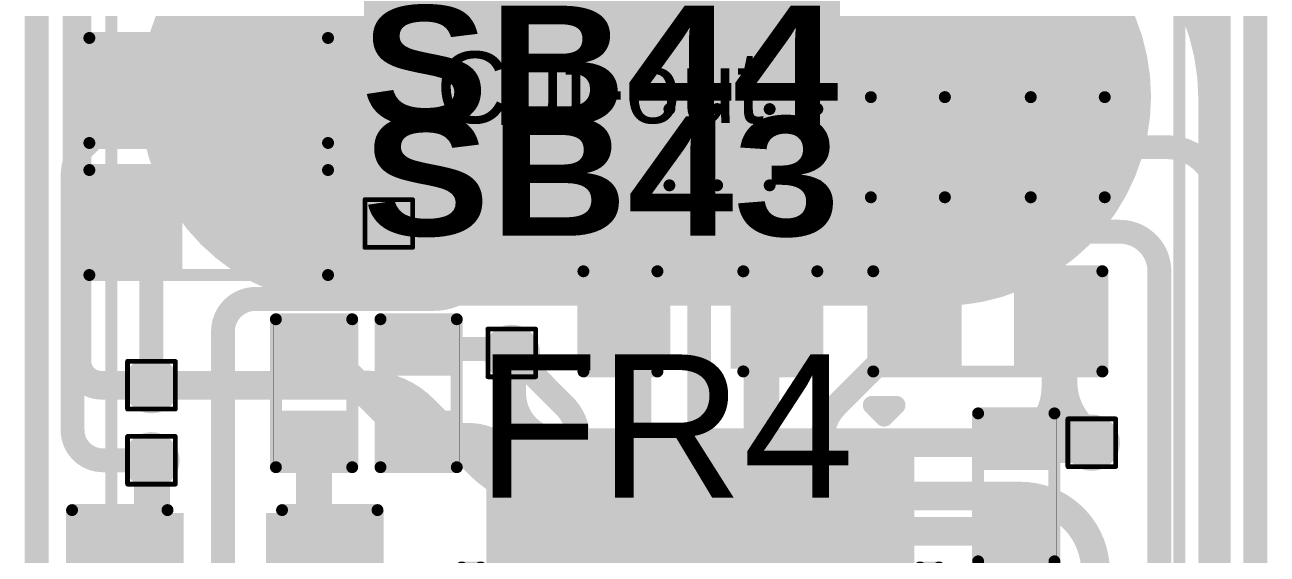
# Model space of a CAD drawing. Header units: inches. Extents: x 3 to 457, y -41 to 239.
# Drawn here: x 153.26 to 166.48, y 8.4 to 14.03 of the extents above; entities that cross this region are included whole.
import ezdxf

# ---------------------------------------------------------------- set-up
doc = ezdxf.new("R2010")
doc.units = ezdxf.units.IN
for name, color, linetype in [('Board Outline', 216, 'Continuous'), ('Bottom Layer', 5, 'Continuous'), ('Bottom Overlay', 54, 'Continuous'), ('Bottom Paste', 16, 'Continuous'), ('Bottom Solder', 6, 'Continuous'), ('Drill Drawing', 1, 'Continuous'), ('Fabrication', 76, 'Continuous'), ('Top Layer', 1, 'Continuous'), ('Top Overlay', 2, 'Continuous'), ('Top Paste', 8, 'Continuous'), ('Top Solder', 216, 'Continuous'), ('Via Holes', 16, 'Continuous')]:
    doc.layers.add(name, color=color, linetype=linetype)
doc.styles.add('Arial', font='', dxfattribs={"height": 0.2})
doc.styles.add('Arial Black_Bold', font='', dxfattribs={"height": 0.2})
doc.styles.get('Arial').set_extended_font_data('Arial')
doc.styles.get('Arial Black_Bold').set_extended_font_data('Arial Black', bold=True)

# ---------------------------------------------------------------- blocks, each defined once
blk = doc.blocks.new('TSSOP_14_79')
at = {"layer": 'Top Layer'}
for points in [[(-3.65, 2.175), (-2.15, 2.175), (-2.15, 1.725), (-3.65, 1.725)], [(2.15, 2.175), (3.65, 2.175), (3.65, 1.725), (2.15, 1.725)], [(-3.65, 1.525), (-2.15, 1.525), (-2.15, 1.075), (-3.65, 1.075)], [(2.15, 1.525), (3.65, 1.525), (3.65, 1.075), (2.15, 1.075)], [(-3.65, 0.875), (-2.15, 0.875), (-2.15, 0.425), (-3.65, 0.425)], [(2.15, 0.875), (3.65, 0.875), (3.65, 0.425), (2.15, 0.425)], [(-3.65, 0.225), (-2.15, 0.225), (-2.15, -0.225), (-3.65, -0.225)], [(2.15, 0.225), (3.65, 0.225), (3.65, -0.225), (2.15, -0.225)], [(-3.65, -0.425), (-2.15, -0.425), (-2.15, -0.875), (-3.65, -0.875)], [(2.15, -0.425), (3.65, -0.425), (3.65, -0.875), (2.15, -0.875)], [(-3.65, -1.075), (-2.15, -1.075), (-2.15, -1.525), (-3.65, -1.525)], [(2.15, -1.075), (3.65, -1.075), (3.65, -1.525), (2.15, -1.525)], [(-3.65, -1.725), (-2.15, -1.725), (-2.15, -2.175), (-3.65, -2.175)], [(2.15, -1.725), (3.65, -1.725), (3.65, -2.175), (2.15, -2.175)]]:
    blk.add_hatch(color=1, dxfattribs=at).paths.add_polyline_path(points)
at = {"layer": 'Top Overlay'}
blk.add_hatch(color=2, dxfattribs=at).paths.add_polyline_path([(-2.005, 1.727), (-1.726, 1.727), (-1.726, 2.184), (-2.005, 2.184)])
at = {"layer": 'Top Paste'}
for points in [[(-3.65, 2.175), (-2.15, 2.175), (-2.15, 1.725), (-3.65, 1.725)], [(2.15, 2.175), (3.65, 2.175), (3.65, 1.725), (2.15, 1.725)], [(-3.65, 1.525), (-2.15, 1.525), (-2.15, 1.075), (-3.65, 1.075)], [(2.15, 1.525), (3.65, 1.525), (3.65, 1.075), (2.15, 1.075)], [(-3.65, 0.875), (-2.15, 0.875), (-2.15, 0.425), (-3.65, 0.425)], [(2.15, 0.875), (3.65, 0.875), (3.65, 0.425), (2.15, 0.425)], [(-3.65, 0.225), (-2.15, 0.225), (-2.15, -0.225), (-3.65, -0.225)], [(2.15, 0.225), (3.65, 0.225), (3.65, -0.225), (2.15, -0.225)], [(-3.65, -0.425), (-2.15, -0.425), (-2.15, -0.875), (-3.65, -0.875)], [(2.15, -0.425), (3.65, -0.425), (3.65, -0.875), (2.15, -0.875)], [(-3.65, -1.075), (-2.15, -1.075), (-2.15, -1.525), (-3.65, -1.525)], [(2.15, -1.075), (3.65, -1.075), (3.65, -1.525), (2.15, -1.525)], [(-3.65, -1.725), (-2.15, -1.725), (-2.15, -2.175), (-3.65, -2.175)], [(2.15, -1.725), (3.65, -1.725), (3.65, -2.175), (2.15, -2.175)]]:
    blk.add_hatch(color=8, dxfattribs=at).paths.add_polyline_path(points)
at = {"layer": 'Top Solder'}
for points in [[(-3.752, 2.277), (-2.048, 2.277), (-2.048, 1.623), (-3.752, 1.623)], [(2.048, 2.277), (3.752, 2.277), (3.752, 1.623), (2.048, 1.623)], [(-3.752, 1.627), (-2.048, 1.627), (-2.048, 0.973), (-3.752, 0.973)], [(2.048, 1.627), (3.752, 1.627), (3.752, 0.973), (2.048, 0.973)], [(-3.752, 0.977), (-2.048, 0.977), (-2.048, 0.323), (-3.752, 0.323)], [(2.048, 0.977), (3.752, 0.977), (3.752, 0.323), (2.048, 0.323)], [(-3.752, 0.327), (-2.048, 0.327), (-2.048, -0.327), (-3.752, -0.327)], [(2.048, 0.327), (3.752, 0.327), (3.752, -0.327), (2.048, -0.327)], [(-3.752, -0.323), (-2.048, -0.323), (-2.048, -0.977), (-3.752, -0.977)], [(2.048, -0.323), (3.752, -0.323), (3.752, -0.977), (2.048, -0.977)], [(-3.752, -0.973), (-2.048, -0.973), (-2.048, -1.627), (-3.752, -1.627)], [(2.048, -0.973), (3.752, -0.973), (3.752, -1.627), (2.048, -1.627)], [(-3.752, -1.623), (-2.048, -1.623), (-2.048, -2.277), (-3.752, -2.277)], [(2.048, -1.623), (3.752, -1.623), (3.752, -2.277), (2.048, -2.277)]]:
    blk.add_hatch(color=216, dxfattribs=at).paths.add_polyline_path(points)
at = {"layer": 'Top Overlay'}
for points, const_width in [([(-2.284, 2.337), (-2.284, 2.54)], 0.127), ([(2.288, 2.54), (-2.284, 2.54)], 0.127), ([(2.288, 2.337), (2.288, 2.54)], 0.127), ([(-4.011, 1.829), (-4.011, 2.083)], 0.2), ([(-3.884, 1.956), (-4.011, 2.083)], 0.2), ([(-4.011, 1.829), (-3.884, 1.956)], 0.2), ([(-2.284, -2.54), (-2.284, -2.337)], 0.127), ([(2.288, -2.54), (2.288, -2.337)], 0.127), ([(2.288, -2.54), (-2.284, -2.54)], 0.127)]:
    blk.add_lwpolyline(points, dxfattribs=dict(at, const_width=const_width))
for points, const_width in [([(-2.316, 2.54, 1), (-2.252, 2.54, 1)], 0.0635), ([(-2.316, 2.54, 1), (-2.252, 2.54, 1)], 0.0635), ([(2.256, 2.54, 1), (2.32, 2.54, 1)], 0.0635), ([(2.256, 2.54, 1), (2.32, 2.54, 1)], 0.0635), ([(-2.316, 2.337, 1), (-2.252, 2.337, 1)], 0.0635), ([(2.256, 2.337, 1), (2.32, 2.337, 1)], 0.0635), ([(-4.061, 2.083, 1), (-3.961, 2.083, 1)], 0.1), ([(-4.061, 2.083, 1), (-3.961, 2.083, 1)], 0.1), ([(-3.934, 1.956, 1), (-3.834, 1.956, 1)], 0.1), ([(-3.934, 1.956, 1), (-3.834, 1.956, 1)], 0.1), ([(-4.061, 1.829, 1), (-3.961, 1.829, 1)], 0.1), ([(-4.061, 1.829, 1), (-3.961, 1.829, 1)], 0.1), ([(-2.316, -2.337, 1), (-2.252, -2.337, 1)], 0.0635), ([(2.256, -2.337, 1), (2.32, -2.337, 1)], 0.0635), ([(-2.316, -2.54, 1), (-2.252, -2.54, 1)], 0.0635), ([(-2.316, -2.54, 1), (-2.252, -2.54, 1)], 0.0635), ([(2.256, -2.54, 1), (2.32, -2.54, 1)], 0.0635), ([(2.256, -2.54, 1), (2.32, -2.54, 1)], 0.0635)]:
    blk.add_lwpolyline(points, format="xyb", close=True, dxfattribs=dict(at, const_width=const_width))
blk = doc.blocks.new('R___0402_86')
at = {"layer": 'Top Layer'}
for points in [[(-0.699, -0.318), (-0.699, 0.317), (-0.241, 0.317), (-0.241, -0.318)], [(0.241, -0.318), (0.241, 0.317), (0.699, 0.317), (0.699, -0.318)]]:
    blk.add_hatch(color=1, dxfattribs=at).paths.add_polyline_path(points)
at = {"layer": 'Top Paste'}
for points in [[(-0.699, -0.318), (-0.699, 0.317), (-0.241, 0.317), (-0.241, -0.318)], [(0.241, -0.318), (0.241, 0.317), (0.699, 0.317), (0.699, -0.318)]]:
    blk.add_hatch(color=8, dxfattribs=at).paths.add_polyline_path(points)
at = {"layer": 'Top Solder'}
for points in [[(-0.754, -0.373), (-0.754, 0.373), (-0.186, 0.373), (-0.186, -0.373)], [(0.186, -0.373), (0.186, 0.373), (0.754, 0.373), (0.754, -0.373)]]:
    blk.add_hatch(color=216, dxfattribs=at).paths.add_polyline_path(points)
at = {"layer": 'Top Overlay'}
for points, const_width in [([(-0.787, -0.406), (-0.787, 0.406)], 0.127), ([(0.787, 0.406), (-0.787, 0.406)], 0.127), ([(0.787, -0.406), (0.787, 0.406)], 0.127), ([(0.787, -0.406), (-0.787, -0.406)], 0.127), ([(0.813, -0.432), (-0.813, -0.432)], 0.00323)]:
    blk.add_lwpolyline(points, dxfattribs=dict(at, const_width=const_width))
for points, const_width in [([(-0.819, 0.406, 1), (-0.756, 0.406, 1)], 0.0635), ([(-0.819, 0.406, 1), (-0.756, 0.406, 1)], 0.0635), ([(0.756, 0.406, 1), (0.819, 0.406, 1)], 0.0635), ([(0.756, 0.406, 1), (0.819, 0.406, 1)], 0.0635), ([(-0.819, -0.406, 1), (-0.756, -0.406, 1)], 0.0635), ([(-0.819, -0.406, 1), (-0.756, -0.406, 1)], 0.0635), ([(0.756, -0.406, 1), (0.819, -0.406, 1)], 0.0635), ([(0.756, -0.406, 1), (0.819, -0.406, 1)], 0.0635), ([(-0.814, -0.432, 1), (-0.812, -0.432, 1)], 0.00161), ([(0.812, -0.432, 1), (0.814, -0.432, 1)], 0.00161)]:
    blk.add_lwpolyline(points, format="xyb", close=True, dxfattribs=dict(at, const_width=const_width))
blk = doc.blocks.new('R___0402_89')
at = {"layer": 'Top Layer'}
for points in [[(-0.699, -0.318), (-0.699, 0.318), (-0.241, 0.318), (-0.241, -0.318)], [(0.241, -0.318), (0.241, 0.318), (0.699, 0.318), (0.699, -0.318)]]:
    blk.add_hatch(color=1, dxfattribs=at).paths.add_polyline_path(points)
at = {"layer": 'Top Paste'}
for points in [[(-0.699, -0.318), (-0.699, 0.318), (-0.241, 0.318), (-0.241, -0.318)], [(0.241, -0.318), (0.241, 0.318), (0.699, 0.318), (0.699, -0.318)]]:
    blk.add_hatch(color=8, dxfattribs=at).paths.add_polyline_path(points)
at = {"layer": 'Top Solder'}
for points in [[(-0.754, -0.373), (-0.754, 0.373), (-0.186, 0.373), (-0.186, -0.373)], [(0.186, -0.373), (0.186, 0.373), (0.754, 0.373), (0.754, -0.373)]]:
    blk.add_hatch(color=216, dxfattribs=at).paths.add_polyline_path(points)
at = {"layer": 'Top Overlay'}
for points, const_width in [([(-0.787, 0.406), (-0.787, -0.406)], 0.127), ([(-0.787, 0.406), (0.787, 0.406)], 0.127), ([(0.787, 0.406), (0.787, -0.406)], 0.127), ([(-0.787, -0.406), (0.787, -0.406)], 0.127), ([(-0.813, -0.432), (0.813, -0.432)], 0.00323)]:
    blk.add_lwpolyline(points, dxfattribs=dict(at, const_width=const_width))
for points, const_width in [([(-0.819, 0.406, 1), (-0.756, 0.406, 1)], 0.0635), ([(-0.819, 0.406, 1), (-0.756, 0.406, 1)], 0.0635), ([(0.756, 0.406, 1), (0.819, 0.406, 1)], 0.0635), ([(0.756, 0.406, 1), (0.819, 0.406, 1)], 0.0635), ([(-0.819, -0.406, 1), (-0.756, -0.406, 1)], 0.0635), ([(-0.819, -0.406, 1), (-0.756, -0.406, 1)], 0.0635), ([(0.756, -0.406, 1), (0.819, -0.406, 1)], 0.0635), ([(0.756, -0.406, 1), (0.819, -0.406, 1)], 0.0635), ([(-0.814, -0.432, 1), (-0.812, -0.432, 1)], 0.00161), ([(0.812, -0.432, 1), (0.814, -0.432, 1)], 0.00161)]:
    blk.add_lwpolyline(points, format="xyb", close=True, dxfattribs=dict(at, const_width=const_width))
blk = doc.blocks.new('R___0402_91')
at = {"layer": 'Top Layer'}
for points in [[(-0.699, -0.318), (-0.699, 0.318), (-0.241, 0.318), (-0.241, -0.318)], [(0.241, -0.318), (0.241, 0.318), (0.699, 0.318), (0.699, -0.318)]]:
    blk.add_hatch(color=1, dxfattribs=at).paths.add_polyline_path(points)
at = {"layer": 'Top Paste'}
for points in [[(-0.699, -0.318), (-0.699, 0.318), (-0.241, 0.318), (-0.241, -0.318)], [(0.241, -0.318), (0.241, 0.318), (0.699, 0.318), (0.699, -0.318)]]:
    blk.add_hatch(color=8, dxfattribs=at).paths.add_polyline_path(points)
at = {"layer": 'Top Solder'}
for points in [[(-0.754, -0.373), (-0.754, 0.373), (-0.186, 0.373), (-0.186, -0.373)], [(0.186, -0.373), (0.186, 0.373), (0.754, 0.373), (0.754, -0.373)]]:
    blk.add_hatch(color=216, dxfattribs=at).paths.add_polyline_path(points)
at = {"layer": 'Top Overlay'}
for points, const_width in [([(-0.787, 0.406), (-0.787, -0.406)], 0.127), ([(-0.787, 0.406), (0.787, 0.406)], 0.127), ([(0.787, 0.406), (0.787, -0.406)], 0.127), ([(-0.787, -0.406), (0.787, -0.406)], 0.127), ([(-0.813, -0.432), (0.813, -0.432)], 0.00323)]:
    blk.add_lwpolyline(points, dxfattribs=dict(at, const_width=const_width))
for points, const_width in [([(-0.819, 0.406, 1), (-0.756, 0.406, 1)], 0.0635), ([(-0.819, 0.406, 1), (-0.756, 0.406, 1)], 0.0635), ([(0.756, 0.406, 1), (0.819, 0.406, 1)], 0.0635), ([(0.756, 0.406, 1), (0.819, 0.406, 1)], 0.0635), ([(-0.819, -0.406, 1), (-0.756, -0.406, 1)], 0.0635), ([(-0.819, -0.406, 1), (-0.756, -0.406, 1)], 0.0635), ([(0.756, -0.406, 1), (0.819, -0.406, 1)], 0.0635), ([(0.756, -0.406, 1), (0.819, -0.406, 1)], 0.0635), ([(-0.814, -0.432, 1), (-0.812, -0.432, 1)], 0.00161), ([(0.812, -0.432, 1), (0.814, -0.432, 1)], 0.00161)]:
    blk.add_lwpolyline(points, format="xyb", close=True, dxfattribs=dict(at, const_width=const_width))
blk = doc.blocks.new('R___0603_95')
at = {"layer": 'Top Layer'}
for points in [[(-0.381, 0.4445), (-0.381, -0.4445), (-1.143, -0.4445), (-1.143, 0.4445)], [(1.143, 0.4445), (1.143, -0.4445), (0.381, -0.4445), (0.381, 0.4445)]]:
    blk.add_hatch(color=1, dxfattribs=at).paths.add_polyline_path(points)
at = {"layer": 'Top Paste'}
for points in [[(-0.381, 0.4445), (-0.381, -0.4445), (-1.143, -0.4445), (-1.143, 0.4445)], [(1.143, 0.4445), (1.143, -0.4445), (0.381, -0.4445), (0.381, 0.4445)]]:
    blk.add_hatch(color=8, dxfattribs=at).paths.add_polyline_path(points)
at = {"layer": 'Top Solder'}
for points in [[(-0.2794, 0.5461), (-0.2794, -0.5461), (-1.2446, -0.5461), (-1.2446, 0.5461)], [(1.2446, 0.5461), (1.2446, -0.5461), (0.2794, -0.5461), (0.2794, 0.5461)]]:
    blk.add_hatch(color=216, dxfattribs=at).paths.add_polyline_path(points)
at = {"layer": 'Top Overlay', "const_width": 0.127}
for points in [[(-1.2192, 0.5334), (1.2192, 0.5334)], [(-1.2192, -0.5334), (-1.2192, 0.5334)], [(1.2192, -0.5334), (1.2192, 0.5334)], [(-1.2192, -0.5334), (1.2192, -0.5334)]]:
    blk.add_lwpolyline(points, dxfattribs=at)
at = {"layer": 'Top Overlay', "const_width": 0.0635}
for points in [[(-1.25095, 0.5334, 1), (-1.18745, 0.5334, 1)], [(-1.25095, 0.5334, 1), (-1.18745, 0.5334, 1)], [(1.18745, 0.5334, 1), (1.25095, 0.5334, 1)], [(1.18745, 0.5334, 1), (1.25095, 0.5334, 1)], [(-1.25095, -0.5334, 1), (-1.18745, -0.5334, 1)], [(-1.25095, -0.5334, 1), (-1.18745, -0.5334, 1)], [(1.18745, -0.5334, 1), (1.25095, -0.5334, 1)], [(1.18745, -0.5334, 1), (1.25095, -0.5334, 1)]]:
    blk.add_lwpolyline(points, format="xyb", close=True, dxfattribs=at)
blk = doc.blocks.new('C___0805_99')
at = {"layer": 'Top Layer'}
for points in [[(-1.524, 0.762), (-0.508, 0.762), (-0.508, -0.762), (-1.524, -0.762)], [(0.508, 0.762), (1.524, 0.762), (1.524, -0.762), (0.508, -0.762)]]:
    blk.add_hatch(color=1, dxfattribs=at).paths.add_polyline_path(points)
at = {"layer": 'Top Paste'}
for points in [[(-1.524, 0.762), (-0.508, 0.762), (-0.508, -0.762), (-1.524, -0.762)], [(0.508, 0.762), (1.524, 0.762), (1.524, -0.762), (0.508, -0.762)]]:
    blk.add_hatch(color=8, dxfattribs=at).paths.add_polyline_path(points)
at = {"layer": 'Top Solder'}
for points in [[(-1.594, 0.832), (-0.438, 0.832), (-0.438, -0.832), (-1.594, -0.832)], [(0.438, 0.832), (1.594, 0.832), (1.594, -0.832), (0.438, -0.832)]]:
    blk.add_hatch(color=216, dxfattribs=at).paths.add_polyline_path(points)
at = {"layer": 'Top Overlay', "const_width": 0.127}
for points in [[(-1.626, 0.864), (-1.626, -0.864)], [(-0.61, 0.864), (-1.626, 0.864)], [(1.626, 0.864), (0.61, 0.864)], [(1.626, 0.864), (1.626, -0.864)], [(-0.61, -0.864), (-1.626, -0.864)], [(1.626, -0.864), (0.61, -0.864)]]:
    blk.add_lwpolyline(points, dxfattribs=at)
at = {"layer": 'Top Overlay', "const_width": 0.0635}
for points in [[(-1.657, 0.864, 1), (-1.594, 0.864, 1)], [(-1.657, 0.864, 1), (-1.594, 0.864, 1)], [(-0.641, 0.864, 1), (-0.578, 0.864, 1)], [(0.578, 0.864, 1), (0.641, 0.864, 1)], [(1.594, 0.864, 1), (1.657, 0.864, 1)], [(1.594, 0.864, 1), (1.657, 0.864, 1)], [(-1.657, -0.864, 1), (-1.594, -0.864, 1)], [(-1.657, -0.864, 1), (-1.594, -0.864, 1)], [(-0.641, -0.864, 1), (-0.578, -0.864, 1)], [(0.578, -0.864, 1), (0.641, -0.864, 1)], [(1.594, -0.864, 1), (1.657, -0.864, 1)], [(1.594, -0.864, 1), (1.657, -0.864, 1)]]:
    blk.add_lwpolyline(points, format="xyb", close=True, dxfattribs=at)
blk = doc.blocks.new('C___0603_103')
at = {"layer": 'Top Layer'}
for points in [[(-0.381, 0.445), (-0.381, -0.445), (-1.143, -0.445), (-1.143, 0.445)], [(1.143, 0.445), (1.143, -0.445), (0.381, -0.445), (0.381, 0.445)]]:
    blk.add_hatch(color=1, dxfattribs=at).paths.add_polyline_path(points)
at = {"layer": 'Top Paste'}
for points in [[(-0.381, 0.445), (-0.381, -0.445), (-1.143, -0.445), (-1.143, 0.445)], [(1.143, 0.445), (1.143, -0.445), (0.381, -0.445), (0.381, 0.445)]]:
    blk.add_hatch(color=8, dxfattribs=at).paths.add_polyline_path(points)
at = {"layer": 'Top Solder'}
for points in [[(-0.321, 0.504), (-0.321, -0.504), (-1.203, -0.504), (-1.203, 0.504)], [(1.203, 0.504), (1.203, -0.504), (0.321, -0.504), (0.321, 0.504)]]:
    blk.add_hatch(color=216, dxfattribs=at).paths.add_polyline_path(points)
at = {"layer": 'Top Overlay', "const_width": 0.127}
for points in [[(-0.457, 0.533), (-1.245, 0.533)], [(-1.245, 0.533), (-1.245, -0.533)], [(1.245, 0.533), (0.457, 0.533)], [(1.245, 0.533), (1.245, -0.533)], [(-0.457, -0.533), (-1.245, -0.533)], [(1.245, -0.533), (0.457, -0.533)]]:
    blk.add_lwpolyline(points, dxfattribs=at)
at = {"layer": 'Top Overlay', "const_width": 0.0635}
for points in [[(-1.276, 0.533, 1), (-1.213, 0.533, 1)], [(-1.276, 0.533, 1), (-1.213, 0.533, 1)], [(-0.489, 0.533, 1), (-0.425, 0.533, 1)], [(0.425, 0.533, 1), (0.489, 0.533, 1)], [(1.213, 0.533, 1), (1.276, 0.533, 1)], [(1.213, 0.533, 1), (1.276, 0.533, 1)], [(-1.276, -0.533, 1), (-1.213, -0.533, 1)], [(-1.276, -0.533, 1), (-1.213, -0.533, 1)], [(-0.489, -0.533, 1), (-0.425, -0.533, 1)], [(0.425, -0.533, 1), (0.489, -0.533, 1)], [(1.213, -0.533, 1), (1.276, -0.533, 1)], [(1.213, -0.533, 1), (1.276, -0.533, 1)]]:
    blk.add_lwpolyline(points, format="xyb", close=True, dxfattribs=at)
blk = doc.blocks.new('C___0603_104')
at = {"layer": 'Top Layer'}
for points in [[(-0.381, 0.445), (-0.381, -0.445), (-1.143, -0.445), (-1.143, 0.445)], [(1.143, 0.445), (1.143, -0.445), (0.381, -0.445), (0.381, 0.445)]]:
    blk.add_hatch(color=1, dxfattribs=at).paths.add_polyline_path(points)
at = {"layer": 'Top Paste'}
for points in [[(-0.381, 0.445), (-0.381, -0.445), (-1.143, -0.445), (-1.143, 0.445)], [(1.143, 0.445), (1.143, -0.445), (0.381, -0.445), (0.381, 0.445)]]:
    blk.add_hatch(color=8, dxfattribs=at).paths.add_polyline_path(points)
at = {"layer": 'Top Solder'}
for points in [[(-0.321, 0.504), (-0.321, -0.504), (-1.203, -0.504), (-1.203, 0.504)], [(1.203, 0.504), (1.203, -0.504), (0.321, -0.504), (0.321, 0.504)]]:
    blk.add_hatch(color=216, dxfattribs=at).paths.add_polyline_path(points)
at = {"layer": 'Top Overlay', "const_width": 0.127}
for points in [[(-0.457, 0.533), (-1.245, 0.533)], [(-1.245, 0.533), (-1.245, -0.533)], [(1.245, 0.533), (0.457, 0.533)], [(1.245, 0.533), (1.245, -0.533)], [(-0.457, -0.533), (-1.245, -0.533)], [(1.245, -0.533), (0.457, -0.533)]]:
    blk.add_lwpolyline(points, dxfattribs=at)
at = {"layer": 'Top Overlay', "const_width": 0.0635}
for points in [[(-1.276, 0.533, 1), (-1.213, 0.533, 1)], [(-1.276, 0.533, 1), (-1.213, 0.533, 1)], [(-0.489, 0.533, 1), (-0.425, 0.533, 1)], [(0.425, 0.533, 1), (0.489, 0.533, 1)], [(1.213, 0.533, 1), (1.276, 0.533, 1)], [(1.213, 0.533, 1), (1.276, 0.533, 1)], [(-1.276, -0.533, 1), (-1.213, -0.533, 1)], [(-1.276, -0.533, 1), (-1.213, -0.533, 1)], [(-0.489, -0.533, 1), (-0.425, -0.533, 1)], [(0.425, -0.533, 1), (0.489, -0.533, 1)], [(1.213, -0.533, 1), (1.276, -0.533, 1)], [(1.213, -0.533, 1), (1.276, -0.533, 1)]]:
    blk.add_lwpolyline(points, format="xyb", close=True, dxfattribs=at)
blk = doc.blocks.new('____0402_105')
at = {"layer": 'Top Layer'}
for points in [[(-0.699, -0.318), (-0.699, 0.318), (-0.241, 0.318), (-0.241, -0.318)], [(0.241, -0.318), (0.241, 0.318), (0.699, 0.318), (0.699, -0.318)]]:
    blk.add_hatch(color=1, dxfattribs=at).paths.add_polyline_path(points)
at = {"layer": 'Top Paste'}
for points in [[(-0.699, -0.318), (-0.699, 0.318), (-0.241, 0.318), (-0.241, -0.318)], [(0.241, -0.318), (0.241, 0.318), (0.699, 0.318), (0.699, -0.318)]]:
    blk.add_hatch(color=8, dxfattribs=at).paths.add_polyline_path(points)
at = {"layer": 'Top Solder'}
for points in [[(-0.758, -0.377), (-0.758, 0.377), (-0.181, 0.377), (-0.181, -0.377)], [(0.181, -0.377), (0.181, 0.377), (0.758, 0.377), (0.758, -0.377)]]:
    blk.add_hatch(color=216, dxfattribs=at).paths.add_polyline_path(points)
at = {"layer": 'Top Overlay', "const_width": 0.127}
for points in [[(-0.279, 0.406), (-0.787, 0.406)], [(-0.787, 0.406), (-0.787, -0.406)], [(0.787, 0.406), (0.279, 0.406)], [(0.787, 0.406), (0.787, -0.406)], [(-0.279, -0.406), (-0.787, -0.406)], [(0.787, -0.406), (0.279, -0.406)]]:
    blk.add_lwpolyline(points, dxfattribs=at)
at = {"layer": 'Top Overlay', "const_width": 0.0635}
for points in [[(-0.819, 0.406, 1), (-0.756, 0.406, 1)], [(-0.819, 0.406, 1), (-0.756, 0.406, 1)], [(-0.311, 0.406, 1), (-0.248, 0.406, 1)], [(0.248, 0.406, 1), (0.311, 0.406, 1)], [(0.756, 0.406, 1), (0.819, 0.406, 1)], [(0.756, 0.406, 1), (0.819, 0.406, 1)], [(-0.819, -0.406, 1), (-0.756, -0.406, 1)], [(-0.819, -0.406, 1), (-0.756, -0.406, 1)], [(-0.311, -0.406, 1), (-0.248, -0.406, 1)], [(0.248, -0.406, 1), (0.311, -0.406, 1)], [(0.756, -0.406, 1), (0.819, -0.406, 1)], [(0.756, -0.406, 1), (0.819, -0.406, 1)]]:
    blk.add_lwpolyline(points, format="xyb", close=True, dxfattribs=at)
blk = doc.blocks.new('S______B______120')
at = {"layer": 'Top Layer'}
for points in [[(-1.143, -0.4445), (-1.143, 0.4445), (-0.381, 0.4445), (-0.381, -0.4445)], [(0.381, -0.4445), (0.381, 0.4445), (1.143, 0.4445), (1.143, -0.4445)]]:
    blk.add_hatch(color=1, dxfattribs=at).paths.add_polyline_path(points)
at = {"layer": 'Top Paste'}
for points in [[(-1.143, -0.4445), (-1.143, 0.4445), (-0.381, 0.4445), (-0.381, -0.4445)], [(0.381, -0.4445), (0.381, 0.4445), (1.143, 0.4445), (1.143, -0.4445)]]:
    blk.add_hatch(color=8, dxfattribs=at).paths.add_polyline_path(points)
at = {"layer": 'Top Solder'}
for points in [[(-1.2446, -0.5461), (-1.2446, 0.5461), (-0.2794, 0.5461), (-0.2794, -0.5461)], [(0.2794, -0.5461), (0.2794, 0.5461), (1.2446, 0.5461), (1.2446, -0.5461)]]:
    blk.add_hatch(color=216, dxfattribs=at).paths.add_polyline_path(points)
at = {"layer": 'Top Overlay', "const_width": 0.127}
for points in [[(-1.27, -0.5588), (-1.27, 0.5588)], [(-1.27, 0.5588), (1.27, 0.5588)], [(1.27, -0.5588), (1.27, 0.5588)], [(-1.27, -0.5588), (1.27, -0.5588)]]:
    blk.add_lwpolyline(points, dxfattribs=at)
at = {"layer": 'Top Overlay', "const_width": 0.0635}
for points in [[(-1.30175, 0.5588, 1), (-1.23825, 0.5588, 1)], [(-1.30175, 0.5588, 1), (-1.23825, 0.5588, 1)], [(1.23825, 0.5588, 1), (1.30175, 0.5588, 1)], [(1.23825, 0.5588, 1), (1.30175, 0.5588, 1)], [(-1.30175, -0.5588, 1), (-1.23825, -0.5588, 1)], [(-1.30175, -0.5588, 1), (-1.23825, -0.5588, 1)], [(1.23825, -0.5588, 1), (1.30175, -0.5588, 1)], [(1.23825, -0.5588, 1), (1.30175, -0.5588, 1)]]:
    blk.add_lwpolyline(points, format="xyb", close=True, dxfattribs=at)
blk = doc.blocks.new('S______B______121')
at = {"layer": 'Top Layer'}
for points in [[(-1.143, -0.4445), (-1.143, 0.4445), (-0.381, 0.4445), (-0.381, -0.4445)], [(0.381, -0.4445), (0.381, 0.4445), (1.143, 0.4445), (1.143, -0.4445)]]:
    blk.add_hatch(color=1, dxfattribs=at).paths.add_polyline_path(points)
at = {"layer": 'Top Paste'}
for points in [[(-1.143, -0.4445), (-1.143, 0.4445), (-0.381, 0.4445), (-0.381, -0.4445)], [(0.381, -0.4445), (0.381, 0.4445), (1.143, 0.4445), (1.143, -0.4445)]]:
    blk.add_hatch(color=8, dxfattribs=at).paths.add_polyline_path(points)
at = {"layer": 'Top Solder'}
for points in [[(-1.2446, -0.5461), (-1.2446, 0.5461), (-0.2794, 0.5461), (-0.2794, -0.5461)], [(0.2794, -0.5461), (0.2794, 0.5461), (1.2446, 0.5461), (1.2446, -0.5461)]]:
    blk.add_hatch(color=216, dxfattribs=at).paths.add_polyline_path(points)
at = {"layer": 'Top Overlay', "const_width": 0.127}
for points in [[(1.27, 0.5588), (-1.27, 0.5588)], [(-1.27, 0.5588), (-1.27, -0.5588)], [(1.27, 0.5588), (1.27, -0.5588)], [(1.27, -0.5588), (-1.27, -0.5588)]]:
    blk.add_lwpolyline(points, dxfattribs=at)
at = {"layer": 'Top Overlay', "const_width": 0.0635}
for points in [[(-1.30175, 0.5588, 1), (-1.23825, 0.5588, 1)], [(-1.30175, 0.5588, 1), (-1.23825, 0.5588, 1)], [(1.23825, 0.5588, 1), (1.30175, 0.5588, 1)], [(1.23825, 0.5588, 1), (1.30175, 0.5588, 1)], [(-1.30175, -0.5588, 1), (-1.23825, -0.5588, 1)], [(-1.30175, -0.5588, 1), (-1.23825, -0.5588, 1)], [(1.23825, -0.5588, 1), (1.30175, -0.5588, 1)], [(1.23825, -0.5588, 1), (1.30175, -0.5588, 1)]]:
    blk.add_lwpolyline(points, format="xyb", close=True, dxfattribs=at)
blk = doc.blocks.new('SEMG_PAD_B_240')
at = {"layer": 'Bottom Layer'}
h = blk.add_hatch(color=5, dxfattribs=at)
edge = h.paths.add_edge_path()
edge.add_arc((-3.15, 0.013), 2.1, 90, 270)
edge.add_line((-3.15, -2.087), (3.15, -2.087))
edge.add_arc((3.15, 0.013), 2.1, 270, 450)
edge.add_line((3.15, 2.113), (-3.15, 2.113))
at = {"layer": 'Bottom Paste'}
h = blk.add_hatch(color=16, dxfattribs=at)
edge = h.paths.add_edge_path()
edge.add_arc((-3.15, 0.013), 2.1, 90, 270)
edge.add_line((-3.15, -2.087), (3.15, -2.087))
edge.add_arc((3.15, 0.013), 2.1, 270, 450)
edge.add_line((3.15, 2.113), (-3.15, 2.113))
at = {"layer": 'Bottom Solder'}
h = blk.add_hatch(color=6, dxfattribs=at)
edge = h.paths.add_edge_path()
edge.add_arc((-3.15, 0.013), 2.202, 90, 270)
edge.add_line((-3.15, -2.189), (3.15, -2.189))
edge.add_arc((3.15, 0.013), 2.202, 270, 450)
edge.add_line((3.15, 2.214), (-3.15, 2.214))
at = {"layer": 'Bottom Overlay', "const_width": 0.127}
for points in [[(-5.683, 10.966), (-5.683, -10.966)], [(5.683, 10.966), (5.683, -10.966)]]:
    blk.add_lwpolyline(points, dxfattribs=at)

msp = doc.modelspace()

# ---------------------------------------------------------------- hatches: boundary and pattern name
at = {"layer": 'Bottom Layer'}
h = msp.add_hatch(color=5, dxfattribs=at)
edge = h.paths.add_edge_path()
edge.add_arc((157.137, 11.918), 0.3, 0, 360)
h = msp.add_hatch(color=5, dxfattribs=at)
edge = h.paths.add_edge_path()
edge.add_arc((158.446, 10.541), 0.3, 0, 360)
h = msp.add_hatch(color=5, dxfattribs=at)
edge = h.paths.add_edge_path()
edge.add_arc((154.611, 10.197), 0.3, 0, 360)
h = msp.add_hatch(color=5, dxfattribs=at)
edge = h.paths.add_edge_path()
edge.add_arc((164.618, 9.585), 0.3, 0, 360)
h = msp.add_hatch(color=5, dxfattribs=at)
edge = h.paths.add_edge_path()
edge.add_arc((154.611, 9.398), 0.3, 0, 360)
at = {"layer": 'Top Layer'}
msp.add_hatch(color=1, dxfattribs=at).paths.add_polyline_path([(161.152, 12.414), (161.793, 12.414), (161.793, 13.049), (161.152, 13.049)])
h = msp.add_hatch(color=1, dxfattribs=at)
edge = h.paths.add_edge_path()
edge.add_arc((157.137, 11.918), 0.3, 0, 360)
h = msp.add_hatch(color=1, dxfattribs=at)
edge = h.paths.add_edge_path()
edge.add_arc((158.446, 10.541), 0.3, 0, 360)
h = msp.add_hatch(color=1, dxfattribs=at)
edge = h.paths.add_edge_path()
edge.add_arc((154.611, 10.197), 0.3, 0, 360)
h = msp.add_hatch(color=1, dxfattribs=at)
edge = h.paths.add_edge_path()
edge.add_arc((164.618, 9.585), 0.3, 0, 360)
h = msp.add_hatch(color=1, dxfattribs=at)
edge = h.paths.add_edge_path()
edge.add_arc((154.611, 9.398), 0.3, 0, 360)
at = {"layer": 'Via Holes'}
h = msp.add_hatch(color=7, dxfattribs=at)
edge = h.paths.add_edge_path()
edge.add_arc((157.137, 11.918), 0.15, 0, 360)
h = msp.add_hatch(color=7, dxfattribs=at)
edge = h.paths.add_edge_path()
edge.add_arc((158.446, 10.541), 0.15, 0, 360)
h = msp.add_hatch(color=7, dxfattribs=at)
edge = h.paths.add_edge_path()
edge.add_arc((154.611, 10.197), 0.15, 0, 360)
h = msp.add_hatch(color=7, dxfattribs=at)
edge = h.paths.add_edge_path()
edge.add_arc((164.618, 9.585), 0.15, 0, 360)
h = msp.add_hatch(color=7, dxfattribs=at)
edge = h.paths.add_edge_path()
edge.add_arc((154.611, 9.398), 0.15, 0, 360)

# ---------------------------------------------------------------- linework, layer by layer
at = {"layer": 'Board Outline', "const_width": 0.127}
for points in [[(153.391, 2.317), (153.391, 24.173)], [(166.358, 24.173), (166.358, 2.317)]]:
    msp.add_lwpolyline(points, dxfattribs=at)
at = {"layer": 'Bottom Layer'}
for points, const_width in [([(153.818, 10.457), (153.818, 16.957)], 0.305), ([(165.905, 2.093), (165.905, 13.245)], 0.305), ([(158.446, 10.11), (158.446, 10.541)], 0.305), ([(154.078, 10.197), (154.611, 10.197)], 0.305), ([(154.611, 10.197), (156.815, 10.197)], 0.305), ([(156.815, 10.197), (156.858, 10.199)], 0.305), ([(157.506, 9.946), (158.097, 9.355)], 0.305), ([(158.971, 9.585), (164.618, 9.585)], 0.305), ([(154.618, 6.188), (154.618, 9.398)], 0.381), ([(158.909, 9.017), (163.857, 9.017)], 0.305)]:
    msp.add_lwpolyline(points, dxfattribs=dict(at, const_width=const_width))
at = {"layer": 'Bottom Layer', "const_width": 0.305}
for points in [[(165.188, 14.976, -0.198912), (165.905, 13.245)], [(154.078, 10.197, -0.414214), (153.818, 10.457)], [(156.858, 10.199, -0.209443), (157.506, 9.946)], [(158.971, 9.585, -0.414214), (158.446, 10.11)], [(158.909, 9.017, -0.199559), (158.097, 9.355)], [(163.857, 9.017, -0.414214), (164.658, 8.216)]]:
    msp.add_lwpolyline(points, format="xyb", dxfattribs=at)
at = {"layer": 'Bottom Layer'}
for points, const_width in [([(165.829, 13.245, 1), (165.981, 13.245, 1)], 0.152), ([(165.829, 13.245, 1), (165.981, 13.245, 1)], 0.152), ([(153.742, 10.457, 1), (153.894, 10.457, 1)], 0.152), ([(153.742, 10.457, 1), (153.894, 10.457, 1)], 0.152), ([(158.369, 10.541, 1), (158.522, 10.541, 1)], 0.152), ([(154.002, 10.197, 1), (154.154, 10.197, 1)], 0.152), ([(154.002, 10.197, 1), (154.154, 10.197, 1)], 0.152), ([(154.535, 10.197, 1), (154.688, 10.197, 1)], 0.152), ([(154.535, 10.197, 1), (154.688, 10.197, 1)], 0.152), ([(156.739, 10.197, 1), (156.891, 10.197, 1)], 0.152), ([(156.739, 10.197, 1), (156.891, 10.197, 1)], 0.152), ([(156.782, 10.199, 1), (156.934, 10.199, 1)], 0.152), ([(156.782, 10.199, 1), (156.934, 10.199, 1)], 0.152), ([(158.369, 10.11, 1), (158.522, 10.11, 1)], 0.152), ([(158.369, 10.11, 1), (158.522, 10.11, 1)], 0.152), ([(157.429, 9.946, 1), (157.582, 9.946, 1)], 0.152), ([(157.429, 9.946, 1), (157.582, 9.946, 1)], 0.152), ([(158.895, 9.585, 1), (159.048, 9.585, 1)], 0.152), ([(158.895, 9.585, 1), (159.048, 9.585, 1)], 0.152), ([(164.542, 9.585, 1), (164.694, 9.585, 1)], 0.152), ([(154.523, 9.398, 1), (154.713, 9.398, 1)], 0.191), ([(158.02, 9.355, 1), (158.173, 9.355, 1)], 0.152), ([(158.02, 9.355, 1), (158.173, 9.355, 1)], 0.152), ([(158.833, 9.017, 1), (158.986, 9.017, 1)], 0.152), ([(158.833, 9.017, 1), (158.986, 9.017, 1)], 0.152), ([(163.781, 9.017, 1), (163.933, 9.017, 1)], 0.152), ([(163.781, 9.017, 1), (163.933, 9.017, 1)], 0.152)]:
    msp.add_lwpolyline(points, format="xyb", close=True, dxfattribs=dict(at, const_width=const_width))
at = {"layer": 'Drill Drawing', "const_width": 0.0508}
for points in [[(156.883, 12.172), (157.391, 12.172)], [(156.883, 11.664), (156.883, 12.172)], [(157.391, 11.664), (157.391, 12.172)], [(156.883, 11.664), (157.391, 11.664)], [(158.192, 10.795), (158.7, 10.795)], [(158.192, 10.287), (158.192, 10.795)], [(158.7, 10.287), (158.7, 10.795)], [(154.357, 10.451), (154.865, 10.451)], [(154.357, 9.943), (154.357, 10.451)], [(154.865, 9.943), (154.865, 10.451)], [(158.192, 10.287), (158.7, 10.287)], [(154.357, 9.943), (154.865, 9.943)], [(164.364, 9.839), (164.872, 9.839)], [(164.364, 9.331), (164.364, 9.839)], [(164.872, 9.331), (164.872, 9.839)], [(154.357, 9.652), (154.865, 9.652)], [(154.357, 9.144), (154.357, 9.652)], [(154.865, 9.144), (154.865, 9.652)], [(164.364, 9.331), (164.872, 9.331)], [(154.357, 9.144), (154.865, 9.144)]]:
    msp.add_lwpolyline(points, dxfattribs=at)
at = {"layer": 'Drill Drawing', "const_width": 0.0254}
for points in [[(156.871, 12.172, 1), (156.896, 12.172, 1)], [(156.871, 12.172, 1), (156.896, 12.172, 1)], [(157.379, 12.172, 1), (157.404, 12.172, 1)], [(157.379, 12.172, 1), (157.404, 12.172, 1)], [(156.871, 11.664, 1), (156.896, 11.664, 1)], [(156.871, 11.664, 1), (156.896, 11.664, 1)], [(157.379, 11.664, 1), (157.404, 11.664, 1)], [(157.379, 11.664, 1), (157.404, 11.664, 1)], [(158.179, 10.795, 1), (158.204, 10.795, 1)], [(158.179, 10.795, 1), (158.204, 10.795, 1)], [(158.687, 10.795, 1), (158.712, 10.795, 1)], [(158.687, 10.795, 1), (158.712, 10.795, 1)], [(154.345, 10.451, 1), (154.37, 10.451, 1)], [(154.345, 10.451, 1), (154.37, 10.451, 1)], [(154.853, 10.451, 1), (154.878, 10.451, 1)], [(154.853, 10.451, 1), (154.878, 10.451, 1)], [(158.179, 10.287, 1), (158.204, 10.287, 1)], [(158.179, 10.287, 1), (158.204, 10.287, 1)], [(158.687, 10.287, 1), (158.712, 10.287, 1)], [(158.687, 10.287, 1), (158.712, 10.287, 1)], [(154.345, 9.943, 1), (154.37, 9.943, 1)], [(154.345, 9.943, 1), (154.37, 9.943, 1)], [(154.853, 9.943, 1), (154.878, 9.943, 1)], [(154.853, 9.943, 1), (154.878, 9.943, 1)], [(164.352, 9.839, 1), (164.377, 9.839, 1)], [(164.352, 9.839, 1), (164.377, 9.839, 1)], [(164.86, 9.839, 1), (164.885, 9.839, 1)], [(164.86, 9.839, 1), (164.885, 9.839, 1)], [(154.345, 9.652, 1), (154.37, 9.652, 1)], [(154.345, 9.652, 1), (154.37, 9.652, 1)], [(154.853, 9.652, 1), (154.878, 9.652, 1)], [(154.853, 9.652, 1), (154.878, 9.652, 1)], [(164.352, 9.331, 1), (164.377, 9.331, 1)], [(164.352, 9.331, 1), (164.377, 9.331, 1)], [(164.86, 9.331, 1), (164.885, 9.331, 1)], [(164.86, 9.331, 1), (164.885, 9.331, 1)], [(154.345, 9.144, 1), (154.37, 9.144, 1)], [(154.345, 9.144, 1), (154.37, 9.144, 1)], [(154.853, 9.144, 1), (154.878, 9.144, 1)], [(154.853, 9.144, 1), (154.878, 9.144, 1)]]:
    msp.add_lwpolyline(points, format="xyb", close=True, dxfattribs=at)
at = {"layer": 'Fabrication', "const_width": 0.254}
for points in [[(153.391, 2.317), (153.391, 24.173)], [(166.358, 24.173), (166.358, 2.317)], [(156.714, 11.17), (163.022, 11.17)]]:
    msp.add_lwpolyline(points, dxfattribs=at)
for points in [[(154.614, 13.27, -0.198912), (155.229, 14.755)], [(164.507, 14.755, -0.198912), (165.122, 13.27)], [(155.229, 11.785, -0.198912), (154.614, 13.27)], [(165.122, 13.27, -0.198912), (164.507, 11.785)], [(156.714, 11.17, -0.198912), (155.229, 11.785)], [(164.507, 11.785, -0.198912), (163.022, 11.17)]]:
    msp.add_lwpolyline(points, format="xyb", dxfattribs=at)
at = {"layer": 'Fabrication', "const_width": 0.127}
for points in [[(154.551, 13.27, 1), (154.678, 13.27, 1)], [(154.551, 13.27, 1), (154.678, 13.27, 1)], [(165.059, 13.27, 1), (165.186, 13.27, 1)], [(165.059, 13.27, 1), (165.186, 13.27, 1)], [(155.166, 11.785, 1), (155.293, 11.785, 1)], [(155.166, 11.785, 1), (155.293, 11.785, 1)], [(164.444, 11.785, 1), (164.571, 11.785, 1)], [(164.444, 11.785, 1), (164.571, 11.785, 1)], [(156.651, 11.17, 1), (156.778, 11.17, 1)], [(156.651, 11.17, 1), (156.778, 11.17, 1)], [(162.959, 11.17, 1), (163.086, 11.17, 1)], [(162.959, 11.17, 1), (163.086, 11.17, 1)]]:
    msp.add_lwpolyline(points, format="xyb", close=True, dxfattribs=at)
at = {"layer": 'Top Layer'}
for points, const_width in [([(161.575, 12.731), (161.575, 17.099)], 0.381), ([(162.75, 12.731), (162.75, 16.632)], 0.381), ([(165.97, 12.178), (165.97, 16.513)], 0.254), ([(157.137, 13.779), (157.137, 16.313)], 0.254), ([(159.762, 10.77), (159.762, 16.297)], 0.254), ([(158.157, 11.651), (158.157, 16.124)], 0.254), ([(155.983, 13.335), (156.693, 13.335)], 0.254), ([(153.83, 12.666), (154.302, 13.137)], 0.254), ([(160.441, 12.341), (160.441, 12.731)], 0.254), ([(162.75, 12.178), (162.75, 12.731)], 0.254), ([(164.274, 12.731), (165.417, 12.731)], 0.254), ([(153.772, 12.419), (153.772, 9.72)], 0.254), ([(160.441, 11.321), (160.441, 12.341)], 0.254), ([(165.97, 1.943), (165.97, 12.178)], 0.254), ([(155.994, 11.918), (157.137, 11.918)], 0.381), ([(154.611, 10.197), (154.611, 11.878)], 0.254), ([(160.442, 11.831), (160.95, 11.831)], 0.254), ([(160.95, 11.831), (162.403, 11.831)], 0.254), ([(162.403, 11.831), (163.097, 11.831)], 0.254), ([(163.097, 11.831), (164.917, 11.831)], 0.254), ([(165.338, 1.969), (165.338, 11.41)], 0.254), ([(160.441, 8.904), (160.441, 11.321)], 0.254), ([(155.72, 11.116), (157.621, 11.116)], 0.254), ([(164.274, 9.585), (164.274, 10.877)], 0.381), ([(155.373, 7.235), (155.373, 10.77)], 0.254), ([(156.342, 10.582), (156.507, 10.506)], 0.305), ([(157.455, 10.582), (158.404, 10.582)], 0.254), ([(159.803, 8.873), (159.803, 10.587)], 0.254), ([(161.103, 8.873), (161.103, 10.587)], 0.381), ([(156.507, 10.506), (157.29, 9.719)], 0.305), ([(158.468, 10.519), (159.005, 9.981)], 0.254), ([(161.902, 9.981), (162.439, 10.519)], 0.254), ([(157.29, 9.719), (157.455, 9.643)], 0.305), ([(157.455, 9.643), (157.62, 9.643)], 0.305), ([(157.62, 9.643), (157.986, 9.643)], 0.305), ([(156.342, 8.07), (156.342, 9.58)], 0.381), ([(159.153, 8.873), (159.153, 9.623)], 0.254), ([(161.753, 8.873), (161.753, 9.623)], 0.254), ([(163.815, 9.58), (164.274, 9.58)], 0.381), ([(164.083, 9.559), (164.542, 9.559)], 0.381), ([(154.095, 9.398), (154.611, 9.398)], 0.254), ([(158.431, 9.419), (158.503, 8.873)], 0.305), ([(161.103, 7.256), (161.103, 8.873)], 0.254), ([(161.753, 6.296), (161.753, 8.873)], 0.254), ([(162.476, 8.643), (163.71, 8.643)], 0.305), ([(163.815, 7.726), (163.815, 8.64)], 0.305)]:
    msp.add_lwpolyline(points, dxfattribs=dict(at, const_width=const_width))
for points, const_width in [([(157.137, 13.779, -0.414214), (156.693, 13.335)], 0.254), ([(165.417, 12.731, -0.000536), (165.418, 12.731)], 0.254), ([(165.418, 12.731, -0.413586), (165.97, 12.178)], 0.254), ([(153.772, 12.419, -0.112714), (153.83, 12.666)], 0.254), ([(160.95, 11.831, -0.414214), (160.441, 12.341)], 0.254), ([(162.75, 12.178, -0.414214), (162.403, 11.831)], 0.254), ([(163.097, 11.831, -0.414214), (162.75, 12.178)], 0.254), ([(160.441, 11.321, -0.414214), (160.95, 11.831)], 0.254), ([(164.917, 11.831, -0.414214), (165.338, 11.41)], 0.254), ([(158.157, 11.651, -0.414214), (157.621, 11.116)], 0.254), ([(155.373, 10.77, -0.414214), (155.72, 11.116)], 0.254), ([(164.274, 10.18, -0.198912), (164.061, 9.664)], 0.381), ([(164.488, 9.715, -0.198912), (164.274, 10.231)], 0.381), ([(159.005, 9.981, -0.198912), (159.153, 9.623)], 0.254), ([(161.753, 9.623, -0.198912), (161.902, 9.981)], 0.254), ([(154.095, 9.398, -0.414214), (153.772, 9.72)], 0.254), ([(157.986, 9.643, -0.237038), (158.431, 9.419)], 0.305), ([(160.453, 8.873, -0.198912), (160.441, 8.904)], 0.254)]:
    msp.add_lwpolyline(points, format="xyb", dxfattribs=dict(at, const_width=const_width))
for points, const_width in [([(157.074, 13.779, 1), (157.201, 13.779, 1)], 0.127), ([(157.074, 13.779, 1), (157.201, 13.779, 1)], 0.127), ([(155.92, 13.335, 1), (156.047, 13.335, 1)], 0.127), ([(156.629, 13.335, 1), (156.756, 13.335, 1)], 0.127), ([(156.629, 13.335, 1), (156.756, 13.335, 1)], 0.127), ([(154.238, 13.137, 1), (154.365, 13.137, 1)], 0.127), ([(160.377, 12.731, 1), (160.504, 12.731, 1)], 0.127), ([(161.48, 12.731, 1), (161.671, 12.731, 1)], 0.191), ([(162.655, 12.731, 1), (162.846, 12.731, 1)], 0.191), ([(162.687, 12.731, 1), (162.814, 12.731, 1)], 0.127), ([(164.211, 12.731, 1), (164.338, 12.731, 1)], 0.127), ([(165.354, 12.731, 1), (165.481, 12.731, 1)], 0.127), ([(165.354, 12.731, 1), (165.481, 12.731, 1)], 0.127), ([(165.355, 12.731, 1), (165.482, 12.731, 1)], 0.127), ([(165.355, 12.731, 1), (165.482, 12.731, 1)], 0.127), ([(153.767, 12.666, 1), (153.894, 12.666, 1)], 0.127), ([(153.767, 12.666, 1), (153.894, 12.666, 1)], 0.127), ([(153.709, 12.419, 1), (153.836, 12.419, 1)], 0.127), ([(153.709, 12.419, 1), (153.836, 12.419, 1)], 0.127), ([(160.377, 12.341, 1), (160.504, 12.341, 1)], 0.127), ([(160.377, 12.341, 1), (160.504, 12.341, 1)], 0.127), ([(160.377, 12.341, 1), (160.504, 12.341, 1)], 0.127), ([(162.687, 12.178, 1), (162.814, 12.178, 1)], 0.127), ([(162.687, 12.178, 1), (162.814, 12.178, 1)], 0.127), ([(162.687, 12.178, 1), (162.814, 12.178, 1)], 0.127), ([(165.907, 12.178, 1), (166.034, 12.178, 1)], 0.127), ([(165.907, 12.178, 1), (166.034, 12.178, 1)], 0.127), ([(165.907, 12.178, 1), (166.034, 12.178, 1)], 0.127), ([(155.898, 11.918, 1), (156.089, 11.918, 1)], 0.191), ([(157.042, 11.918, 1), (157.233, 11.918, 1)], 0.191), ([(154.548, 11.878, 1), (154.675, 11.878, 1)], 0.127), ([(160.379, 11.831, 1), (160.506, 11.831, 1)], 0.127), ([(160.887, 11.831, 1), (161.014, 11.831, 1)], 0.127), ([(160.887, 11.831, 1), (161.014, 11.831, 1)], 0.127), ([(160.887, 11.831, 1), (161.014, 11.831, 1)], 0.127), ([(160.887, 11.831, 1), (161.014, 11.831, 1)], 0.127), ([(162.34, 11.831, 1), (162.467, 11.831, 1)], 0.127), ([(162.34, 11.831, 1), (162.467, 11.831, 1)], 0.127), ([(162.34, 11.831, 1), (162.467, 11.831, 1)], 0.127), ([(163.034, 11.831, 1), (163.161, 11.831, 1)], 0.127), ([(163.034, 11.831, 1), (163.161, 11.831, 1)], 0.127), ([(163.034, 11.831, 1), (163.161, 11.831, 1)], 0.127), ([(164.853, 11.831, 1), (164.98, 11.831, 1)], 0.127), ([(164.853, 11.831, 1), (164.98, 11.831, 1)], 0.127), ([(158.093, 11.651, 1), (158.22, 11.651, 1)], 0.127), ([(158.093, 11.651, 1), (158.22, 11.651, 1)], 0.127), ([(165.274, 11.41, 1), (165.401, 11.41, 1)], 0.127), ([(165.274, 11.41, 1), (165.401, 11.41, 1)], 0.127), ([(160.377, 11.321, 1), (160.504, 11.321, 1)], 0.127), ([(160.377, 11.321, 1), (160.504, 11.321, 1)], 0.127), ([(160.377, 11.321, 1), (160.504, 11.321, 1)], 0.127), ([(155.656, 11.116, 1), (155.783, 11.116, 1)], 0.127), ([(155.656, 11.116, 1), (155.783, 11.116, 1)], 0.127), ([(157.558, 11.116, 1), (157.685, 11.116, 1)], 0.127), ([(157.558, 11.116, 1), (157.685, 11.116, 1)], 0.127), ([(164.179, 10.877, 1), (164.37, 10.877, 1)], 0.191), ([(155.31, 10.77, 1), (155.437, 10.77, 1)], 0.127), ([(155.31, 10.77, 1), (155.437, 10.77, 1)], 0.127), ([(159.698, 10.77, 1), (159.825, 10.77, 1)], 0.127), ([(156.266, 10.582, 1), (156.418, 10.582, 1)], 0.152), ([(157.391, 10.582, 1), (157.518, 10.582, 1)], 0.127), ([(158.341, 10.582, 1), (158.468, 10.582, 1)], 0.127), ([(159.74, 10.587, 1), (159.867, 10.587, 1)], 0.127), ([(161.008, 10.587, 1), (161.199, 10.587, 1)], 0.191), ([(156.431, 10.506, 1), (156.583, 10.506, 1)], 0.152), ([(156.431, 10.506, 1), (156.583, 10.506, 1)], 0.152), ([(158.405, 10.519, 1), (158.532, 10.519, 1)], 0.127), ([(162.375, 10.519, 1), (162.502, 10.519, 1)], 0.127), ([(154.548, 10.197, 1), (154.675, 10.197, 1)], 0.127), ([(164.179, 10.231, 1), (164.37, 10.231, 1)], 0.191), ([(164.179, 10.18, 1), (164.37, 10.18, 1)], 0.191), ([(158.942, 9.981, 1), (159.069, 9.981, 1)], 0.127), ([(158.942, 9.981, 1), (159.069, 9.981, 1)], 0.127), ([(161.838, 9.981, 1), (161.965, 9.981, 1)], 0.127), ([(161.838, 9.981, 1), (161.965, 9.981, 1)], 0.127), ([(153.709, 9.72, 1), (153.836, 9.72, 1)], 0.127), ([(153.709, 9.72, 1), (153.836, 9.72, 1)], 0.127), ([(157.214, 9.719, 1), (157.366, 9.719, 1)], 0.152), ([(157.214, 9.719, 1), (157.366, 9.719, 1)], 0.152), ([(157.379, 9.643, 1), (157.531, 9.643, 1)], 0.152), ([(157.379, 9.643, 1), (157.531, 9.643, 1)], 0.152), ([(157.544, 9.643, 1), (157.696, 9.643, 1)], 0.152), ([(157.544, 9.643, 1), (157.696, 9.643, 1)], 0.152), ([(157.909, 9.643, 1), (158.062, 9.643, 1)], 0.152), ([(157.909, 9.643, 1), (158.062, 9.643, 1)], 0.152), ([(163.965, 9.664, 1), (164.156, 9.664, 1)], 0.191), ([(164.393, 9.715, 1), (164.583, 9.715, 1)], 0.191), ([(156.247, 9.58, 1), (156.437, 9.58, 1)], 0.191), ([(159.09, 9.623, 1), (159.217, 9.623, 1)], 0.127), ([(159.09, 9.623, 1), (159.217, 9.623, 1)], 0.127), ([(161.69, 9.623, 1), (161.817, 9.623, 1)], 0.127), ([(161.69, 9.623, 1), (161.817, 9.623, 1)], 0.127), ([(163.72, 9.58, 1), (163.91, 9.58, 1)], 0.191), ([(163.988, 9.559, 1), (164.178, 9.559, 1)], 0.191), ([(164.179, 9.585, 1), (164.37, 9.585, 1)], 0.191), ([(164.179, 9.58, 1), (164.37, 9.58, 1)], 0.191), ([(164.447, 9.559, 1), (164.637, 9.559, 1)], 0.191), ([(154.031, 9.398, 1), (154.158, 9.398, 1)], 0.127), ([(154.031, 9.398, 1), (154.158, 9.398, 1)], 0.127), ([(154.548, 9.398, 1), (154.675, 9.398, 1)], 0.127), ([(158.355, 9.419, 1), (158.507, 9.419, 1)], 0.152), ([(158.355, 9.419, 1), (158.507, 9.419, 1)], 0.152), ([(158.427, 8.873, 1), (158.58, 8.873, 1)], 0.152), ([(159.09, 8.873, 1), (159.217, 8.873, 1)], 0.127), ([(159.74, 8.873, 1), (159.867, 8.873, 1)], 0.127), ([(160.377, 8.904, 1), (160.504, 8.904, 1)], 0.127), ([(160.377, 8.904, 1), (160.504, 8.904, 1)], 0.127), ([(160.39, 8.873, 1), (160.517, 8.873, 1)], 0.127), ([(161.008, 8.873, 1), (161.199, 8.873, 1)], 0.191), ([(161.04, 8.873, 1), (161.167, 8.873, 1)], 0.127), ([(161.69, 8.873, 1), (161.817, 8.873, 1)], 0.127), ([(161.69, 8.873, 1), (161.817, 8.873, 1)], 0.127), ([(162.4, 8.643, 1), (162.552, 8.643, 1)], 0.152), ([(163.634, 8.643, 1), (163.786, 8.643, 1)], 0.152), ([(163.739, 8.64, 1), (163.891, 8.64, 1)], 0.152)]:
    msp.add_lwpolyline(points, format="xyb", close=True, dxfattribs=dict(at, const_width=const_width))

# ---------------------------------------------------------------- block references
for name, p, rotation in [('SEMG_PAD_B_240', (159.868, 13.258), 180), ('C___0603_104', (163.512, 12.731), 180), ('____0402_105', (160.911, 12.731), 180), ('S______B______121', (155.221, 11.929), 180), ('C___0603_103', (160.453, 10.877), 180), ('R___0402_86', (156.342, 10.112), 270), ('R___0402_91', (157.455, 10.112), 90), ('TSSOP_14_79', (160.453, 5.973), 270), ('R___0402_89', (163.815, 9.11), 90), ('C___0805_99', (155.392, 8.004), 180)]:
    msp.add_blockref(name, p, dxfattribs=dict(rotation=rotation))
for name, p in [('S______B______120', (155.221, 13.335)), ('R___0603_95', (163.512, 10.877))]:
    msp.add_blockref(name, p)

# ---------------------------------------------------------------- texts
at = {"layer": 'Fabrication', "style": 'Arial'}
msp.add_text('Cut-out', height=0.762, dxfattribs=at).set_placement((157.642, 12.987))
msp.add_text('FR4', height=1.524, rotation=360, dxfattribs=at).set_placement((158.068, 9.001))
at = {"layer": 'Top Overlay', "style": 'Arial Black_Bold'}
msp.add_text('SB44', height=1.27, dxfattribs=at).set_placement((156.844, 12.967))
msp.add_text('SB43', height=1.27, rotation=360, dxfattribs=at).set_placement((156.858, 11.788))

doc.saveas('drawing.dxf')
